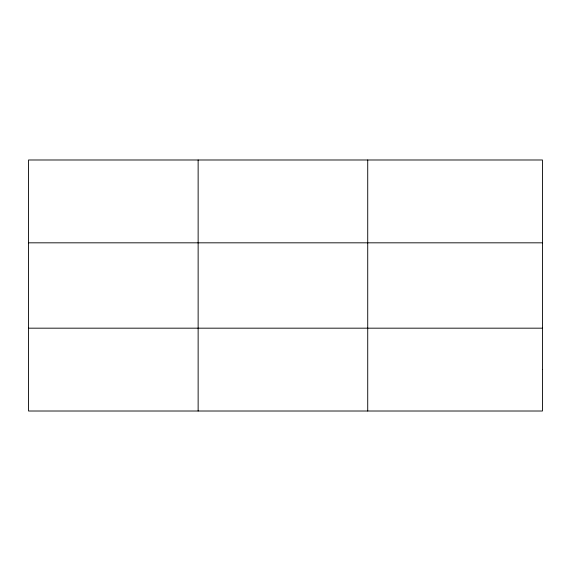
<?xml version="1.0" encoding="UTF-8"?>
<svg xmlns="http://www.w3.org/2000/svg" width="571" height="571" viewBox="0 0 571 571"><rect width="100%" height="100%" fill="white"/><g stroke="black" fill="none" stroke-linecap="round" stroke-linejoin="round"><path stroke-width="0.86" d="M198.137 411.013L198.137 159.987M367.724 411.013L367.724 159.987M28.55 242.825L542.45 242.825M28.55 328.175L542.45 328.175M542.45 369.594L542.45 411.013L28.55 411.013L28.55 159.987L542.45 159.987L542.45 369.594"/></g></svg>
